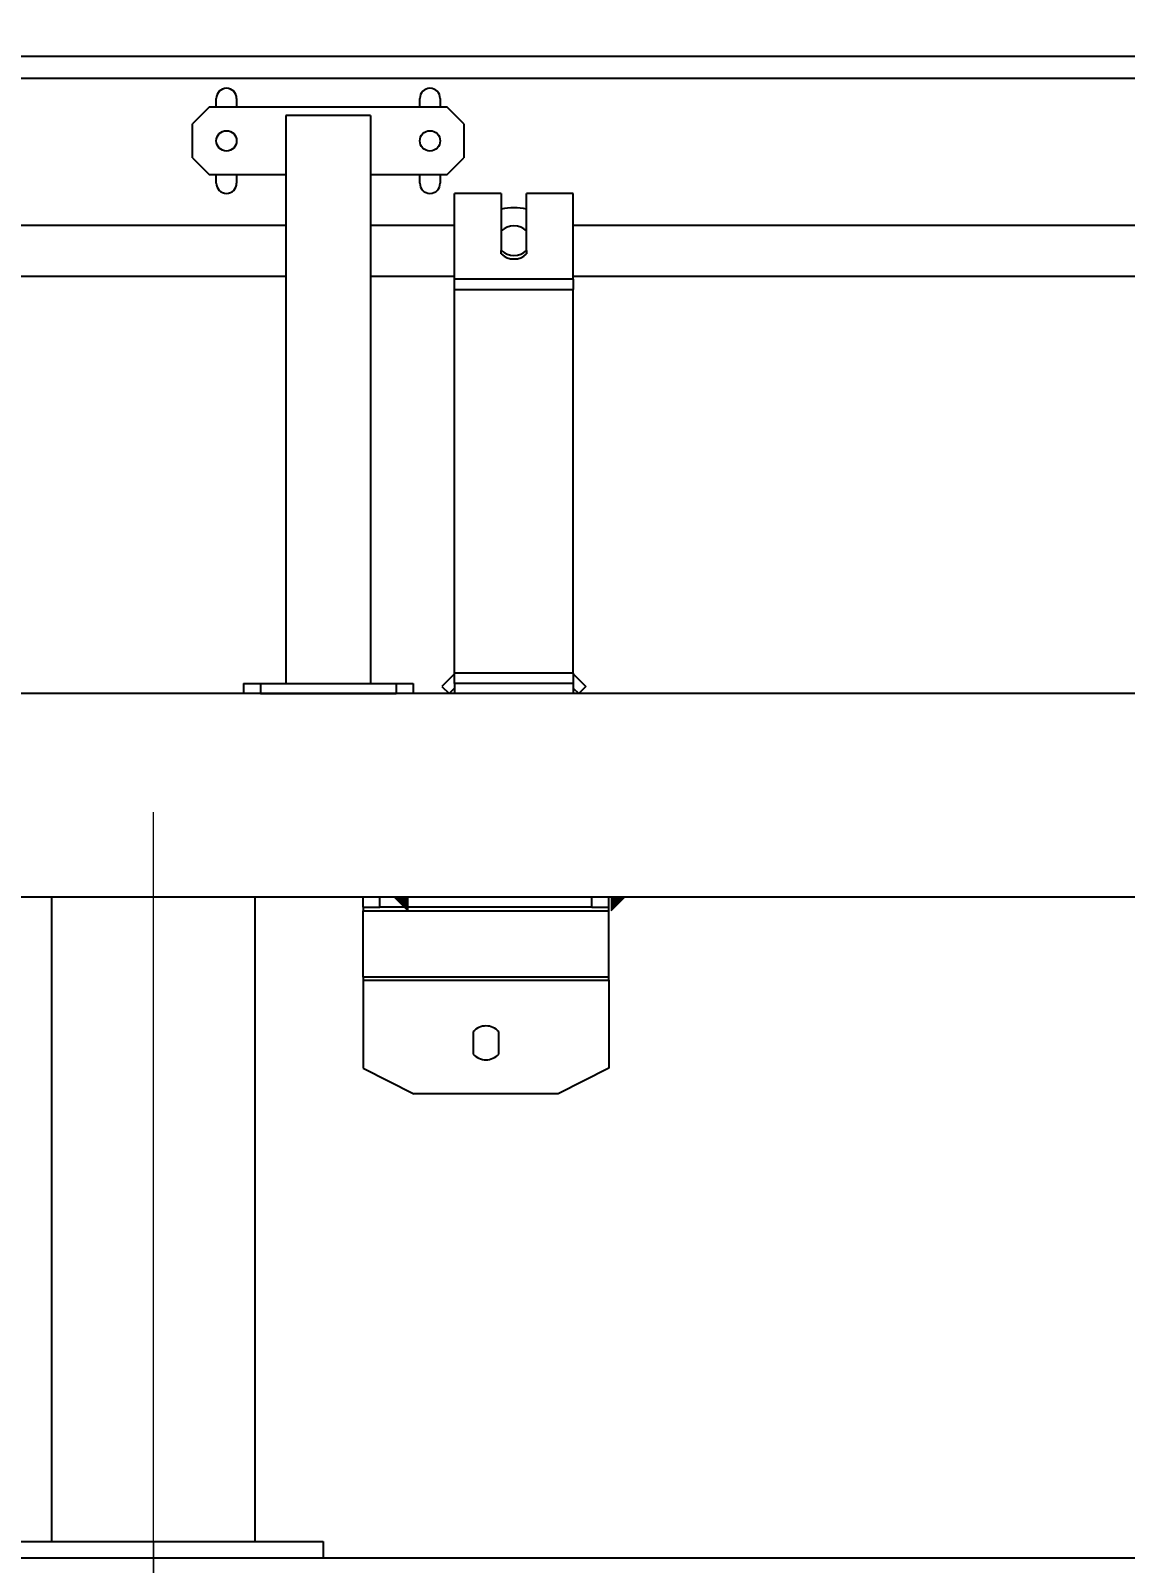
# Model space of a CAD drawing. Header units: millimetres. Extents: x 41 to 1868, y -696 to 319.
# Drawn here: x 556.08 to 581.9, y 224.51 to 260.67 of the extents above; entities that cross this region are included whole.
import ezdxf

# ---------------------------------------------------------------- set-up
doc = ezdxf.new("R2010")
doc.units = ezdxf.units.MM
doc.header["$PDSIZE"] = -1
doc.linetypes.add('CENTERX2', pattern=[20.32, 12.7, -2.54, 2.54, -2.54])
doc.layers.add('FORMAT', color=7, linetype='Continuous')
doc.styles.add('SLDTEXTSTYLE0', font='TXT', dxfattribs={"width": 0.75})
doc.dimstyles.new('SLDDIMSTYLE2', dxfattribs={"dimtxt": 2.116667, "dimasz": 2.116667, "dimexe": 0, "dimexo": 0.625, "dimgap": 0.529167, "dimtad": 1, "dimdec": 0, "dimlfac": 25, "dimrnd": 1e-09, "dimzin": 12, "dimtxsty": 'SLDTEXTSTYLE0', "dimsah": 1, "dimcen": 2.5, "dimazin": 3, "dimtfac": 1, "dimtdec": 0, "dimtmove": 0, "dimatfit": 3, "dimfrac": 2, "dimtzin": 12})

# ---------------------------------------------------------------- blocks, each defined once
blk = doc.blocks.new('*D716')
at = {"layer": 'Defpoints', "color": 0}
for p in [(541.177, 273.978), (541.177, 242.632), (749.177, 242.632)]:
    blk.add_point(p, dxfattribs=at)
at = {"layer": 'FORMAT', "color": 0, "lineweight": -2}
for p, q in [((541.177, 242.694), (541.177, 273.978)), ((747.06, 273.978), (543.294, 273.978)), ((749.177, 242.694), (749.177, 273.978))]:
    blk.add_line(p, q, dxfattribs=at)
at = {"layer": 'FORMAT', "color": 0}
for points in [[(543.294, 274.331), (543.294, 273.626), (541.177, 273.978)], [(747.06, 274.331), (747.06, 273.626), (749.177, 273.978)]]:
    blk.add_solid(points, dxfattribs=at)
at = {"layer": 'FORMAT', "color": 0, "insert": (644.308, 276.624), "char_height": 2.1167, "attachment_point": 2, "style": 'SLDTEXTSTYLE0'}
blk.add_mtext('\\A1;5200', dxfattribs=at)
blk = doc.blocks.new('*D719')
at = {"layer": 'Defpoints', "color": 0}
for p in [(552.577, 240.232), (558.977, 223.032), (552.577, 207.691)]:
    blk.add_point(p, dxfattribs=at)
at = {"layer": 'FORMAT', "color": 0, "lineweight": -2}
for p, q in [((552.577, 240.169), (552.577, 207.691)), ((558.977, 222.969), (558.977, 207.691)), ((552.577, 207.691), (543.812, 207.691)), ((556.86, 207.691), (554.694, 207.691))]:
    blk.add_line(p, q, dxfattribs=at)
at = {"layer": 'FORMAT', "color": 0}
for points in [[(554.694, 208.044), (554.694, 207.339), (552.577, 207.691)], [(556.86, 208.044), (556.86, 207.339), (558.977, 207.691)]]:
    blk.add_solid(points, dxfattribs=at)
at = {"layer": 'FORMAT', "color": 0, "insert": (546.061, 210.337), "char_height": 2.1167, "attachment_point": 2, "style": 'SLDTEXTSTYLE0'}
blk.add_mtext('\\A1;160', dxfattribs=at)

msp = doc.modelspace()

# ---------------------------------------------------------------- hatches: boundary and pattern name
at = {"linetype": 'Continuous'}
for points in [[(564.9732, 240.221), (564.9732, 239.9071), (564.6594, 240.221)], [(570.0871, 240.221), (569.7732, 240.221), (569.7732, 239.9071)]]:
    msp.add_hatch(color=7, dxfattribs=at).paths.add_polyline_path(points, flags=0)

# ---------------------------------------------------------------- linework, layer by layer
at = {"color": 7, "linetype": 'Continuous', "lineweight": 25}
for p, q in [((533.8972, 260.0716), (754.2972, 260.0716)), ((533.8972, 259.5516), (754.2972, 259.5516)), ((560.4572, 258.8716), (560.4572, 259.0716)), ((560.9372, 259.0716), (560.9372, 258.8716)), ((565.2572, 258.8716), (565.2572, 259.0716)), ((565.7372, 259.0716), (565.7372, 258.8716)), ((560.2972, 258.8716), (559.8972, 258.4716)), ((560.2972, 258.8716), (565.8972, 258.8716)), ((562.0972, 258.6716), (562.0972, 245.2716)), ((564.0972, 258.6716), (562.0972, 258.6716)), ((564.0972, 258.6716), (564.0972, 245.2716)), ((566.2972, 258.4716), (565.8972, 258.8716)), ((559.8972, 257.6716), (559.8972, 258.4716)), ((566.2972, 258.4716), (566.2972, 257.6716)), ((559.8972, 257.6716), (560.2972, 257.2716)), ((565.8972, 257.2716), (566.2972, 257.6716)), ((562.0972, 257.2716), (560.2972, 257.2716)), ((560.4572, 257.0716), (560.4572, 257.2716)), ((560.9372, 257.2716), (560.9372, 257.0716)), ((565.8972, 257.2716), (564.0972, 257.2716)), ((565.2572, 257.0716), (565.2572, 257.2716)), ((565.7372, 257.2716), (565.7372, 257.0716)), ((566.0772, 254.8073), (566.0772, 256.8301)), ((567.1772, 256.8301), (566.0772, 256.8301)), ((567.1772, 256.8301), (567.1772, 255.945)), ((567.7772, 255.945), (567.7772, 256.8301)), ((568.8772, 256.8301), (567.7772, 256.8301)), ((568.8772, 254.8073), (568.8772, 256.8301)), ((562.0972, 256.0716), (533.8972, 256.0716)), ((566.0772, 256.0716), (564.0972, 256.0716)), ((593.6972, 256.0716), (568.8772, 256.0716)), ((567.1772, 255.945), (567.1772, 255.4867)), ((567.7772, 255.4867), (567.7772, 255.945)), ((567.1772, 255.4026), (567.1772, 255.4867)), ((567.7772, 255.4867), (567.7772, 255.4026)), ((562.0972, 254.8716), (553.8972, 254.8716)), ((566.0772, 254.8716), (564.0972, 254.8716)), ((566.0772, 254.5673), (566.0772, 254.8073)), ((568.8772, 254.8073), (566.0772, 254.8073)), ((566.0772, 254.5673), (568.8772, 254.5673)), ((566.0772, 245.5116), (566.0772, 254.5673)), ((593.6972, 254.8716), (568.8772, 254.8716)), ((568.8772, 254.8073), (568.8772, 254.5673)), ((568.8772, 245.5116), (568.8772, 254.5673)), ((561.0972, 245.2716), (561.0972, 245.0316)), ((561.0972, 245.2716), (561.4972, 245.2716)), ((561.4972, 245.2716), (561.4972, 245.0316)), ((561.4972, 245.2716), (564.6972, 245.2716)), ((564.6972, 245.2716), (564.6972, 245.0316)), ((564.6972, 245.2716), (565.0972, 245.2716)), ((565.0972, 245.2716), (565.0972, 245.0316)), ((566.0772, 245.4984), (565.7801, 245.2013)), ((565.7801, 245.2013), (565.9498, 245.0316)), ((566.0772, 245.159), (565.9498, 245.0316)), ((568.8772, 245.5116), (566.0772, 245.5116)), ((566.0772, 245.2716), (566.0772, 245.5116)), ((568.8772, 245.2716), (566.0772, 245.2716)), ((566.0772, 245.2716), (566.0772, 245.0316)), ((568.8772, 245.5116), (568.8772, 245.2716)), ((568.8772, 245.4984), (569.1742, 245.2013)), ((568.8772, 245.2716), (568.8772, 245.0316)), ((568.8772, 245.159), (569.0045, 245.0316)), ((569.1742, 245.2013), (569.0045, 245.0316)), ((734.9772, 245.0316), (552.5772, 245.0316)), ((561.4972, 245.0316), (564.6972, 245.0316)), ((734.9772, 240.2316), (552.5772, 240.2316)), ((561.3772, 240.2316), (556.5772, 240.2316)), ((556.5772, 225.0316), (556.5772, 240.2316)), ((561.3772, 225.0316), (561.3772, 240.2316)), ((563.9172, 239.9916), (563.9172, 240.2316)), ((564.3172, 239.9916), (564.3172, 240.2316)), ((569.3172, 239.9916), (569.3172, 240.2316)), ((569.7172, 239.9916), (569.7172, 240.2316)), ((563.9172, 239.9916), (564.3172, 239.9916)), ((563.9172, 239.9916), (563.9172, 239.9032)), ((563.9172, 239.9032), (569.7172, 239.9032)), ((563.9172, 238.3454), (563.9172, 239.9032)), ((569.3172, 239.9916), (564.3172, 239.9916)), ((569.3172, 239.9916), (569.7172, 239.9916)), ((569.7172, 239.9032), (569.7172, 239.9916)), ((569.7172, 238.3454), (569.7172, 239.9032)), ((569.7172, 238.3454), (563.9172, 238.3454)), ((563.9172, 238.3454), (563.9172, 238.2739)), ((569.7172, 238.2739), (569.7172, 238.3454)), ((563.9172, 238.2739), (569.7172, 238.2739)), ((563.9172, 238.2739), (563.9172, 236.1916)), ((569.7172, 238.2739), (569.7172, 236.1916)), ((566.5172, 237.0562), (566.5172, 236.5271)), ((567.1172, 236.5271), (567.1172, 237.0562)), ((563.9172, 236.1916), (565.1172, 235.5916)), ((569.7172, 236.1916), (568.5172, 235.5916)), ((568.5172, 235.5916), (565.1172, 235.5916)), ((554.9772, 225.0316), (562.9772, 225.0316)), ((562.9772, 225.0316), (562.9772, 224.6316)), ((756.6252, 224.6316), (508.6252, 224.6316))]:
    msp.add_line(p, q, dxfattribs=at)
at = {"color": 7, "linetype": 'Continuous', "lineweight": 18}
for p, q in [((564.9732, 239.9071), (564.6594, 240.221)), ((564.6594, 240.221), (564.9732, 240.221)), ((564.9732, 240.221), (564.9732, 239.9071)), ((569.7732, 239.9071), (570.0871, 240.221)), ((570.0871, 240.221), (569.7732, 240.221)), ((569.7732, 240.221), (569.7732, 239.9071))]:
    msp.add_line(p, q, dxfattribs=at)
at = {"color": 7, "linetype": 'Continuous', "lineweight": 25}
for centre in [(560.6972, 258.0716), (565.4972, 258.0716)]:
    msp.add_circle(centre, 0.24, dxfattribs=at)
for centre, radius, start, end in [((560.6972, 259.0716), 0.24, 0, 180), ((565.4972, 259.0716), 0.24, 0, 180), ((560.6972, 257.0716), 0.24, 180, 0), ((565.4972, 257.0716), 0.24, 180, 0), ((567.4772, 255.1165), 1.3786, 77.43094, 102.56906), ((567.4772, 255.6242), 0.4392, 46.91658, 133.08342), ((567.4772, 255.8075), 0.4392, 226.91658, 313.08342), ((567.4772, 255.7234), 0.4392, 226.91658, 313.08342), ((566.8172, 236.7916), 0.4, 41.40962, 138.59038), ((566.8172, 236.7916), 0.4, 221.40962, 318.59038)]:
    msp.add_arc(centre, radius, start, end, dxfattribs=at)
at = {"layer": 'FORMAT', "linetype": 'CENTERX2', "lineweight": 18, "ltscale": 2}
for p, q in [((558.9772, 223.0316), (558.9772, 242.2316)), ((558.9772, 225.0316), (558.9772, 242.2316)), ((558.9772, 225.0316), (558.9772, 222.6316))]:
    msp.add_line(p, q, dxfattribs=at)

# ---------------------------------------------------------------- dimensions: what is measured, and where the dimension line sits
at = {"layer": 'FORMAT'}
for base, p1, p2, picture, middle in [((541.1772, 273.9784), (749.1772, 242.6316), (541.1772, 242.6316), '*D716', (644.3078, 273.9784)), ((552.5772, 207.6915), (558.9772, 223.0316), (552.5772, 240.2316), '*D719', (546.0611, 207.6915))]:
    dim = msp.add_linear_dim(base=base, p1=p1, p2=p2, dimstyle='SLDDIMSTYLE2', dxfattribs=at)
    dim.commit()
    dim.dimension.update_dxf_attribs({"geometry": picture, "text_midpoint": middle, "dimtype": 160})

doc.saveas('drawing.dxf')
